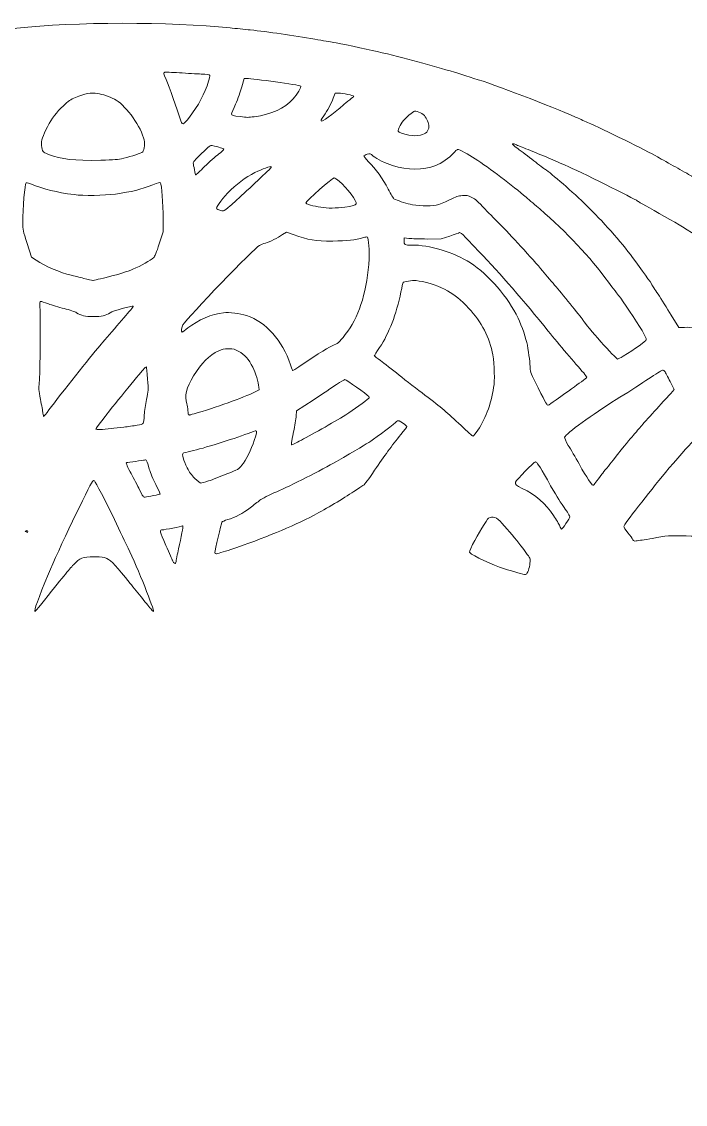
# Model space of a CAD drawing. Header units: inches. Extents: x -34.6 to -23.4, y 23.9 to 25.3.
# Drawn here: x -30.698 to -30.287, y 24.642 to 25.313 of the extents above; entities that cross this region are included whole.
import ezdxf

# ---------------------------------------------------------------- set-up
doc = ezdxf.new("R2010")
doc.units = ezdxf.units.IN
doc.header["$MEASUREMENT"] = 0
doc.layers.add('Volleyball', color=7, linetype='Continuous')

msp = doc.modelspace()

# ---------------------------------------------------------------- linework, layer by layer
at = {"layer": 'Volleyball', "lineweight": 0}
for points, knots in [([(-29.93986, 24.66389), (-29.94105, 24.67961), (-29.94171, 24.68678), (-29.94269, 24.69443), (-29.94303, 24.69708), (-29.94343, 24.70054), (-29.94358, 24.70212), (-29.94466, 24.71346), (-29.94959, 24.74315), (-29.95332, 24.76077), (-29.95665, 24.77656), (-29.9622, 24.79847), (-29.96604, 24.81107), (-29.9674, 24.81554), (-29.96906, 24.82108), (-29.96973, 24.82337), (-29.97374, 24.83722), (-29.98404, 24.86598), (-29.9905, 24.88137), (-29.99385, 24.88934), (-29.99912, 24.9014), (-30.00223, 24.90817), (-30.00541, 24.91512), (-30.01886, 24.9422), (-30.0211, 24.94617), (-30.02178, 24.94738), (-30.02477, 24.95272), (-30.02774, 24.95803), (-30.04106, 24.98185), (-30.05971, 25.01065), (-30.07542, 25.03162), (-30.07786, 25.03489), (-30.08097, 25.03904), (-30.08232, 25.04085), (-30.08368, 25.04266), (-30.08689, 25.04672), (-30.08947, 25.04986), (-30.09204, 25.053), (-30.0956, 25.05735), (-30.09737, 25.05952), (-30.12331, 25.09142), (-30.15811, 25.12615), (-30.19314, 25.15508), (-30.19951, 25.16035), (-30.219, 25.17533), (-30.22566, 25.18008), (-30.23977, 25.19016), (-30.2442, 25.19326), (-30.24588, 25.19422), (-30.24684, 25.19477), (-30.24832, 25.19576), (-30.24916, 25.19641), (-30.25101, 25.19783), (-30.26555, 25.20703), (-30.27355, 25.21183), (-30.27669, 25.21372), (-30.28094, 25.21627), (-30.28299, 25.21751), (-30.28505, 25.21874), (-30.28959, 25.22133), (-30.2931, 25.22327), (-30.2966, 25.2252), (-30.30164, 25.22802), (-30.3043, 25.22953), (-30.31076, 25.23321), (-30.33798, 25.24662), (-30.34758, 25.25086), (-30.34987, 25.25187), (-30.35323, 25.25336), (-30.35505, 25.25417), (-30.37085, 25.2612), (-30.4053, 25.27434), (-30.41809, 25.27821), (-30.4193, 25.27857), (-30.42474, 25.28026), (-30.43017, 25.28196), (-30.44371, 25.2862), (-30.4612, 25.29089), (-30.47805, 25.29481), (-30.4851, 25.29644), (-30.50189, 25.29995), (-30.5053, 25.30049), (-30.50663, 25.3007), (-30.51174, 25.30159), (-30.51666, 25.30245), (-30.53, 25.3048), (-30.54583, 25.30708), (-30.55671, 25.30821), (-30.56021, 25.30857), (-30.56584, 25.30916), (-30.56923, 25.30951), (-30.60623, 25.31335), (-30.66616, 25.31325), (-30.70147, 25.30929), (-30.70364, 25.30904), (-30.70819, 25.30854), (-30.71157, 25.30817), (-30.72723, 25.30645), (-30.74966, 25.30302), (-30.76364, 25.3002), (-30.76787, 25.29935), (-30.77285, 25.2984), (-30.77472, 25.29808), (-30.77659, 25.29776), (-30.77877, 25.2973), (-30.77956, 25.29705), (-30.78035, 25.29681), (-30.78267, 25.29628), (-30.78473, 25.29588), (-30.79335, 25.2942), (-30.83349, 25.28363), (-30.83881, 25.28164), (-30.84011, 25.28115), (-30.84484, 25.27957), (-30.84931, 25.27813), (-30.87853, 25.26871), (-30.9103, 25.2559), (-30.93784, 25.24243), (-30.95443, 25.23431), (-30.96346, 25.22957), (-30.97321, 25.22383), (-30.97453, 25.22304), (-30.97689, 25.22177), (-30.97844, 25.22099), (-30.97998, 25.22022), (-30.98226, 25.21894), (-30.98349, 25.21815), (-30.98472, 25.21737), (-30.9882, 25.21529), (-30.99122, 25.21353), (-31.00027, 25.20825), (-31.02504, 25.19211), (-31.03384, 25.18576), (-31.03589, 25.18428), (-31.04004, 25.18128), (-31.04306, 25.17909), (-31.07489, 25.15607), (-31.10599, 25.12906), (-31.1334, 25.1006), (-31.1427, 25.09095), (-31.15291, 25.07985), (-31.15807, 25.0738), (-31.15982, 25.07175), (-31.16289, 25.06817), (-31.16488, 25.06584), (-31.17279, 25.05661), (-31.18379, 25.04277), (-31.19115, 25.0328), (-31.21597, 24.9992), (-31.23686, 24.96546), (-31.25417, 24.93101), (-31.26116, 24.91711), (-31.27201, 24.89356), (-31.27582, 24.884), (-31.27655, 24.88219), (-31.27806, 24.87844), (-31.27919, 24.87566), (-31.28445, 24.86267), (-31.28952, 24.84862), (-31.29521, 24.83122), (-31.30043, 24.81526), (-31.30241, 24.80848), (-31.30749, 24.78911), (-31.30929, 24.78227), (-31.31461, 24.75882), (-31.31562, 24.7533), (-31.31575, 24.75257), (-31.31645, 24.74882), (-31.31717, 24.74495), (-31.32016, 24.72888), (-31.32241, 24.71458), (-31.32379, 24.70277), (-31.32401, 24.70084), (-31.3246, 24.6958), (-31.3251, 24.69157), (-31.32609, 24.68313), (-31.3274, 24.6668), (-31.32828, 24.65181), (-31.32901, 24.6396), (-31.329, 24.59177), (-31.32828, 24.58064), (-31.32742, 24.56746), (-31.32586, 24.54859), (-31.32511, 24.54241), (-31.322, 24.51651), (-31.32076, 24.5083), (-31.31635, 24.48442), (-31.31432, 24.47343), (-31.30916, 24.45119), (-31.3056, 24.43807), (-31.29956, 24.41579), (-31.29107, 24.38908), (-31.28536, 24.37436), (-31.284, 24.37086), (-31.28193, 24.36552), (-31.28076, 24.3625), (-31.27776, 24.35478), (-31.27347, 24.34438), (-31.27242, 24.34233), (-31.27194, 24.34139), (-31.27093, 24.33906), (-31.27018, 24.33717), (-31.26943, 24.33527), (-31.26762, 24.33125), (-31.26617, 24.32823), (-31.26471, 24.32521), (-31.26265, 24.32081), (-31.26159, 24.31844), (-31.25513, 24.30411), (-31.23695, 24.27034), (-31.22856, 24.25706), (-31.22756, 24.25549), (-31.22485, 24.25114), (-31.22252, 24.24739), (-31.21602, 24.23691), (-31.20976, 24.22741), (-31.20528, 24.22119), (-31.20304, 24.21808), (-31.19931, 24.21287), (-31.19699, 24.20961), (-31.19466, 24.20635), (-31.19193, 24.20259), (-31.19091, 24.20126), (-31.1899, 24.19993), (-31.18751, 24.19677), (-31.18562, 24.19423), (-31.18025, 24.18705), (-31.17183, 24.1765), (-31.16847, 24.17273), (-31.16749, 24.17163), (-31.16452, 24.16816), (-31.16188, 24.16502), (-31.15575, 24.15773), (-31.14222, 24.1427), (-31.13622, 24.1365), (-31.12621, 24.12616), (-31.10565, 24.10619), (-31.09952, 24.10085), (-31.09759, 24.09917), (-31.09471, 24.09661), (-31.09313, 24.09516), (-31.0843, 24.08708), (-31.05548, 24.06377), (-31.04777, 24.05847), (-31.04724, 24.05811), (-31.04307, 24.05509), (-31.03851, 24.05177), (-31.0255, 24.04228), (-31.00817, 24.03092), (-30.99003, 24.01997), (-30.96874, 24.00713), (-30.93855, 23.99162), (-30.91302, 23.98042), (-30.9023, 23.97572), (-30.89824, 23.974), (-30.89347, 23.97214), (-30.89081, 23.9711), (-30.88656, 23.96943), (-30.88402, 23.96842), (-30.87285, 23.964), (-30.84479, 23.95443), (-30.83122, 23.95043), (-30.81966, 23.94701), (-30.80017, 23.94189), (-30.79176, 23.94006), (-30.78898, 23.93945), (-30.78552, 23.93867), (-30.78407, 23.93832), (-30.76155, 23.93284), (-30.72036, 23.92641), (-30.69532, 23.92447), (-30.69194, 23.9242), (-30.68723, 23.9238), (-30.68486, 23.92357), (-30.68109, 23.92321), (-30.6675, 23.92255), (-30.65468, 23.92211), (-30.65468, 23.92211), (-30.65468, 23.92211), (-30.65468, 23.92211), (-30.65238, 23.92204), (-30.63983, 23.92202), (-30.62678, 23.92207), (-30.60288, 23.92217), (-30.58809, 23.92279), (-30.5745, 23.92426), (-30.57112, 23.92463), (-30.56509, 23.92523), (-30.5611, 23.9256), (-30.55213, 23.92642), (-30.53339, 23.92889), (-30.52441, 23.93042), (-30.50595, 23.93357), (-30.48225, 23.93825), (-30.47455, 23.94027), (-30.47274, 23.94074), (-30.46789, 23.94195), (-30.46378, 23.94295), (-30.45968, 23.94394), (-30.45394, 23.94542), (-30.45104, 23.94622), (-30.44814, 23.94703), (-30.4435, 23.94831), (-30.44072, 23.94907), (-30.4309, 23.95176), (-30.40253, 23.96113), (-30.39283, 23.96488), (-30.39102, 23.96559), (-30.38746, 23.96695), (-30.38492, 23.96791), (-30.37271, 23.97256), (-30.36853, 23.97422), (-30.36427, 23.97611), (-30.36174, 23.97724), (-30.35867, 23.97855), (-30.35746, 23.97903), (-30.35514, 23.97995), (-30.34304, 23.98538), (-30.34189, 23.98602), (-30.34151, 23.98623), (-30.33824, 23.98777), (-30.33462, 23.98944), (-30.33099, 23.99111), (-30.32407, 23.9945), (-30.31924, 23.99698), (-30.31441, 23.99946), (-30.30966, 24.00187), (-30.3087, 24.00235), (-30.30442, 24.00444), (-30.28878, 24.01334), (-30.27618, 24.02084), (-30.26743, 24.02606), (-30.26428, 24.02803), (-30.2529, 24.03542), (-30.24272, 24.04202), (-30.23611, 24.04658), (-30.22564, 24.05421), (-30.22372, 24.05561), (-30.22072, 24.0578), (-30.21897, 24.05907), (-30.21546, 24.06162), (-30.21237, 24.064), (-30.2022, 24.07199), (-30.17074, 24.09669), (-30.1351, 24.13057), (-30.11082, 24.15886), (-30.10812, 24.16201), (-30.10487, 24.16576), (-30.10359, 24.16721), (-30.10231, 24.16866), (-30.0989, 24.17273), (-30.09602, 24.17626), (-30.07707, 24.19944), (-30.06251, 24.21975), (-30.04278, 24.25052), (-30.042, 24.25174), (-30.03984, 24.25535), (-30.03798, 24.25853), (-30.03613, 24.26171), (-30.03378, 24.26569), (-30.03278, 24.26738), (-30.03077, 24.27076), (-30.02361, 24.28367), (-30.0184, 24.2933), (-30.01326, 24.30282), (-30.00369, 24.32239), (-30.00004, 24.33087), (-29.99916, 24.33292), (-29.99773, 24.33618), (-29.99686, 24.33812), (-29.99185, 24.34927), (-29.98434, 24.36798), (-29.97966, 24.38095), (-29.9772, 24.38775), (-29.96774, 24.41678), (-29.9662, 24.42225), (-29.95412, 24.46504), (-29.94717, 24.4999), (-29.94252, 24.54109), (-29.93993, 24.56398), (-29.93863, 24.58621), (-29.93837, 24.61214), (-29.93823, 24.62517), (-29.93903, 24.65302), (-29.93986, 24.66389)], [0, 0, 0, 0, 1, 1, 1, 2, 2, 2, 3, 3, 3, 4, 4, 4, 5, 5, 5, 6, 6, 6, 7, 7, 7, 8, 8, 8, 9, 9, 9, 10, 10, 10, 11, 11, 11, 12, 12, 12, 13, 13, 13, 14, 14, 14, 15, 15, 15, 16, 16, 16, 17, 17, 17, 18, 18, 18, 19, 19, 19, 20, 20, 20, 21, 21, 21, 22, 22, 22, 23, 23, 23, 24, 24, 24, 25, 25, 25, 26, 26, 26, 27, 27, 27, 28, 28, 28, 29, 29, 29, 30, 30, 30, 31, 31, 31, 32, 32, 32, 33, 33, 33, 34, 34, 34, 35, 35, 35, 36, 36, 36, 37, 37, 37, 38, 38, 38, 39, 39, 39, 40, 40, 40, 41, 41, 41, 42, 42, 42, 43, 43, 43, 44, 44, 44, 45, 45, 45, 46, 46, 46, 47, 47, 47, 48, 48, 48, 49, 49, 49, 50, 50, 50, 51, 51, 51, 52, 52, 52, 53, 53, 53, 54, 54, 54, 55, 55, 55, 56, 56, 56, 57, 57, 57, 58, 58, 58, 59, 59, 59, 60, 60, 60, 61, 61, 61, 62, 62, 62, 63, 63, 63, 64, 64, 64, 65, 65, 65, 66, 66, 66, 67, 67, 67, 68, 68, 68, 69, 69, 69, 70, 70, 70, 71, 71, 71, 72, 72, 72, 73, 73, 73, 74, 74, 74, 75, 75, 75, 76, 76, 76, 77, 77, 77, 78, 78, 78, 79, 79, 79, 80, 80, 80, 81, 81, 81, 82, 82, 82, 83, 83, 83, 84, 84, 84, 85, 85, 85, 86, 86, 86, 87, 87, 87, 88, 88, 88, 89, 89, 89, 90, 90, 90, 91, 91, 91, 92, 92, 92, 93, 93, 93, 94, 94, 94, 95, 95, 95, 96, 96, 96, 97, 97, 97, 98, 98, 98, 99, 99, 99, 100, 100, 100, 101, 101, 101, 102, 102, 102, 103, 103, 103, 104, 104, 104, 105, 105, 105, 106, 106, 106, 107, 107, 107, 108, 108, 108, 109, 109, 109, 110, 110, 110, 111, 111, 111, 112, 112, 112, 113, 113, 113, 114, 114, 114, 115, 115, 115, 116, 116, 116, 117, 117, 117, 118, 118, 118, 119, 119, 119, 120, 120, 120, 121, 121, 121, 122, 122, 122, 123, 123, 123, 124, 124, 124, 125, 125, 125, 126, 126, 126, 127, 127, 127, 128, 128, 128, 128]), ([(-30.60999, 25.28193), (-30.6096, 25.28208), (-30.60541, 25.28196), (-30.60068, 25.28166), (-30.59595, 25.28135), (-30.58983, 25.281), (-30.58709, 25.28086), (-30.58368, 25.28069), (-30.58205, 25.28044), (-30.5819, 25.28006), (-30.58178, 25.27975), (-30.58211, 25.27809), (-30.58262, 25.27637), (-30.58482, 25.269), (-30.58901, 25.26109), (-30.59446, 25.25404), (-30.59446, 25.25404), (-30.59446, 25.25404), (-30.59446, 25.25404), (-30.5984, 25.24894), (-30.5989, 25.24887), (-30.6002, 25.25317), (-30.60183, 25.25854), (-30.6071, 25.27326), (-30.60895, 25.27758), (-30.61046, 25.28111), (-30.6106, 25.2817), (-30.60999, 25.28193)], [0, 0, 0, 0, 1, 1, 1, 2, 2, 2, 3, 3, 3, 4, 4, 4, 5, 5, 5, 6, 6, 6, 7, 7, 7, 8, 8, 8, 9, 9, 9, 9]), ([(-30.56579, 25.26229), (-30.56447, 25.26531), (-30.56274, 25.2701), (-30.56195, 25.27294), (-30.56195, 25.27294), (-30.56051, 25.2781), (-30.56051, 25.2781), (-30.56051, 25.2781), (-30.55889, 25.2781), (-30.55889, 25.2781), (-30.55509, 25.2781), (-30.52651, 25.27411), (-30.5254, 25.27342), (-30.52481, 25.27305), (-30.52781, 25.26796), (-30.53008, 25.26548), (-30.5356, 25.25944), (-30.54335, 25.25589), (-30.55429, 25.25441), (-30.55429, 25.25441), (-30.55429, 25.25441), (-30.55429, 25.25441), (-30.55815, 25.25389), (-30.55859, 25.25389), (-30.56308, 25.25447), (-30.56714, 25.25499), (-30.56837, 25.25539), (-30.56828, 25.25616), (-30.56824, 25.25651), (-30.56712, 25.25927), (-30.56579, 25.26229)], [0, 0, 0, 0, 1, 1, 1, 2, 2, 2, 3, 3, 3, 4, 4, 4, 5, 5, 5, 6, 6, 6, 7, 7, 7, 8, 8, 8, 9, 9, 9, 10, 10, 10, 10]), ([(-30.68245, 25.24823), (-30.67969, 25.25341), (-30.67685, 25.25715), (-30.67259, 25.26125), (-30.66949, 25.26422), (-30.66835, 25.265), (-30.66508, 25.26637), (-30.65952, 25.26869), (-30.6551, 25.26951), (-30.65155, 25.26887), (-30.6481, 25.26824), (-30.64427, 25.26695), (-30.641, 25.26532), (-30.63473, 25.26218), (-30.62576, 25.25033), (-30.62285, 25.24131), (-30.62194, 25.23852), (-30.62227, 25.23372), (-30.62343, 25.2327), (-30.62447, 25.23179), (-30.63004, 25.22987), (-30.63513, 25.22868), (-30.63513, 25.22868), (-30.63513, 25.22868), (-30.63513, 25.22868), (-30.63883, 25.22781), (-30.64108, 25.22762), (-30.64941, 25.22744), (-30.66631, 25.22709), (-30.67358, 25.2279), (-30.6818, 25.23107), (-30.68564, 25.23255), (-30.68558, 25.23248), (-30.68611, 25.23658), (-30.68646, 25.23928), (-30.68536, 25.24277), (-30.68245, 25.24823)], [0, 0, 0, 0, 1, 1, 1, 2, 2, 2, 3, 3, 3, 4, 4, 4, 5, 5, 5, 6, 6, 6, 7, 7, 7, 8, 8, 8, 9, 9, 9, 10, 10, 10, 11, 11, 11, 12, 12, 12, 12]), ([(-30.5112, 25.25504), (-30.50892, 25.25822), (-30.50667, 25.26237), (-30.50526, 25.26596), (-30.50526, 25.26596), (-30.50403, 25.2691), (-30.50403, 25.2691), (-30.50403, 25.2691), (-30.5019, 25.26904), (-30.5019, 25.26904), (-30.49937, 25.26898), (-30.49256, 25.26757), (-30.49256, 25.26711), (-30.49256, 25.26693), (-30.4937, 25.26594), (-30.49509, 25.26491), (-30.49648, 25.26388), (-30.49841, 25.2623), (-30.49937, 25.2614), (-30.50034, 25.2605), (-30.50339, 25.25796), (-30.50614, 25.25575), (-30.50614, 25.25575), (-30.50614, 25.25575), (-30.50614, 25.25575), (-30.51256, 25.25061), (-30.51457, 25.25033), (-30.5112, 25.25504)], [0, 0, 0, 0, 1, 1, 1, 2, 2, 2, 3, 3, 3, 4, 4, 4, 5, 5, 5, 6, 6, 6, 7, 7, 7, 8, 8, 8, 9, 9, 9, 9]), ([(-30.46382, 25.24902), (-30.46245, 25.25172), (-30.45992, 25.25432), (-30.4554, 25.25765), (-30.45443, 25.25837), (-30.45017, 25.25674), (-30.44881, 25.25513), (-30.44708, 25.25309), (-30.44602, 25.25048), (-30.446, 25.24829), (-30.44599, 25.24568), (-30.44791, 25.24371), (-30.45118, 25.24301), (-30.45118, 25.24301), (-30.45118, 25.24301), (-30.45118, 25.24301), (-30.45384, 25.24244), (-30.45541, 25.24245), (-30.45851, 25.24302), (-30.46194, 25.24365), (-30.46478, 25.24469), (-30.46506, 25.24542), (-30.4652, 25.24578), (-30.46464, 25.2474), (-30.46382, 25.24902)], [0, 0, 0, 0, 1, 1, 1, 2, 2, 2, 3, 3, 3, 4, 4, 4, 5, 5, 5, 6, 6, 6, 7, 7, 7, 8, 8, 8, 8]), ([(-30.58045, 25.23661), (-30.57609, 25.23558), (-30.5732, 25.23465), (-30.57307, 25.23426), (-30.57298, 25.23401), (-30.57446, 25.23267), (-30.57634, 25.23128), (-30.57823, 25.2299), (-30.58213, 25.22642), (-30.58501, 25.22356), (-30.58789, 25.22069), (-30.59037, 25.21835), (-30.59054, 25.21835), (-30.5907, 25.21835), (-30.59108, 25.21978), (-30.59138, 25.22154), (-30.59168, 25.22329), (-30.59202, 25.22508), (-30.59215, 25.22553), (-30.59232, 25.22612), (-30.59097, 25.22771), (-30.58697, 25.2316), (-30.58226, 25.23619), (-30.58141, 25.23684), (-30.58045, 25.23661)], [0, 0, 0, 0, 1, 1, 1, 2, 2, 2, 3, 3, 3, 4, 4, 4, 5, 5, 5, 6, 6, 6, 7, 7, 7, 8, 8, 8, 8]), ([(-30.48421, 25.23115), (-30.48255, 25.23164), (-30.48242, 25.2316), (-30.4805, 25.23003), (-30.4783, 25.22823), (-30.47278, 25.22552), (-30.46846, 25.22411), (-30.45939, 25.22116), (-30.44966, 25.22117), (-30.44173, 25.22414), (-30.43829, 25.22542), (-30.43316, 25.22901), (-30.4308, 25.23177), (-30.42967, 25.23309), (-30.42849, 25.23417), (-30.42817, 25.23417), (-30.42726, 25.23417), (-30.42153, 25.23108), (-30.4172, 25.22827), (-30.4089, 25.22286), (-30.39373, 25.21141), (-30.38574, 25.20451), (-30.3835, 25.20258), (-30.37968, 25.19929), (-30.37725, 25.1972), (-30.36027, 25.18257), (-30.34641, 25.16781), (-30.3346, 25.15176), (-30.3318, 25.14794), (-30.32886, 25.14407), (-30.32807, 25.14316), (-30.32623, 25.14101), (-30.31729, 25.12763), (-30.31378, 25.12178), (-30.31215, 25.11905), (-30.31111, 25.11686), (-30.3112, 25.11628), (-30.31133, 25.11535), (-30.31816, 25.11043), (-30.32564, 25.10588), (-30.32564, 25.10588), (-30.32564, 25.10588), (-30.32564, 25.10588), (-30.32722, 25.10491), (-30.32872, 25.10412), (-30.32896, 25.10412), (-30.33006, 25.10412), (-30.34867, 25.12496), (-30.35031, 25.12803), (-30.35095, 25.12923), (-30.36207, 25.14304), (-30.36713, 25.14893), (-30.36931, 25.15147), (-30.37307, 25.15591), (-30.37548, 25.1588), (-30.38141, 25.1659), (-30.39659, 25.18249), (-30.40167, 25.18743), (-30.40394, 25.18963), (-30.40822, 25.19402), (-30.4112, 25.19718), (-30.41562, 25.2019), (-30.41711, 25.20319), (-30.41943, 25.20433), (-30.422, 25.2056), (-30.42254, 25.20571), (-30.42523, 25.2055), (-30.42766, 25.20531), (-30.42911, 25.20483), (-30.43325, 25.20282), (-30.44041, 25.19935), (-30.44272, 25.19884), (-30.44951, 25.19922), (-30.45253, 25.19939), (-30.45619, 25.19981), (-30.45763, 25.20014), (-30.46053, 25.20081), (-30.46603, 25.20262), (-30.4674, 25.20335), (-30.46788, 25.2036), (-30.46961, 25.20638), (-30.47125, 25.20953), (-30.47463, 25.21599), (-30.47888, 25.22193), (-30.48342, 25.22654), (-30.48513, 25.22827), (-30.48639, 25.2299), (-30.48623, 25.23016), (-30.48607, 25.23042), (-30.48516, 25.23086), (-30.48421, 25.23115)], [0, 0, 0, 0, 1, 1, 1, 2, 2, 2, 3, 3, 3, 4, 4, 4, 5, 5, 5, 6, 6, 6, 7, 7, 7, 8, 8, 8, 9, 9, 9, 10, 10, 10, 11, 11, 11, 12, 12, 12, 13, 13, 13, 14, 14, 14, 15, 15, 15, 16, 16, 16, 17, 17, 17, 18, 18, 18, 19, 19, 19, 20, 20, 20, 21, 21, 21, 22, 22, 22, 23, 23, 23, 24, 24, 24, 25, 25, 25, 26, 26, 26, 27, 27, 27, 28, 28, 28, 29, 29, 29, 30, 30, 30, 30]), ([(-30.39406, 25.23759), (-30.39366, 25.23767), (-30.39277, 25.23745), (-30.39209, 25.2371), (-30.39141, 25.23675), (-30.38799, 25.23536), (-30.38448, 25.23402), (-30.38098, 25.23267), (-30.37535, 25.23035), (-30.37196, 25.22887), (-30.36858, 25.22738), (-30.36383, 25.22532), (-30.36142, 25.2243), (-30.353, 25.22071), (-30.31851, 25.20364), (-30.31661, 25.20211), (-30.31636, 25.20191), (-30.31409, 25.20062), (-30.31155, 25.19923), (-30.30583, 25.1961), (-30.29369, 25.1891), (-30.28871, 25.18606), (-30.28061, 25.18111), (-30.2756, 25.17798), (-30.27245, 25.17588), (-30.27064, 25.17468), (-30.26738, 25.17253), (-30.2652, 25.1711), (-30.25088, 25.16172), (-30.22785, 25.14493), (-30.22817, 25.1441), (-30.22829, 25.14377), (-30.23349, 25.13956), (-30.23709, 25.13686), (-30.23805, 25.13614), (-30.24237, 25.13258), (-30.24668, 25.12895), (-30.25098, 25.12532), (-30.25521, 25.12181), (-30.25608, 25.12115), (-30.25608, 25.12115), (-30.25608, 25.12115), (-30.25608, 25.12115), (-30.25729, 25.12021), (-30.2581, 25.11995), (-30.25967, 25.11997), (-30.26078, 25.11999), (-30.26188, 25.12008), (-30.26213, 25.12017), (-30.26237, 25.12027), (-30.26464, 25.12055), (-30.26718, 25.1208), (-30.27287, 25.12136), (-30.27817, 25.12226), (-30.28152, 25.12323), (-30.28324, 25.12373), (-30.28519, 25.12392), (-30.28757, 25.12382), (-30.28757, 25.12382), (-30.29109, 25.12367), (-30.29109, 25.12367), (-30.29109, 25.12367), (-30.29574, 25.13136), (-30.29574, 25.13136), (-30.29829, 25.13559), (-30.30197, 25.14142), (-30.30391, 25.14432), (-30.30585, 25.14722), (-30.30755, 25.14989), (-30.30768, 25.15025), (-30.30796, 25.15099), (-30.31418, 25.15975), (-30.31969, 25.16717), (-30.32672, 25.17662), (-30.33887, 25.19034), (-30.3481, 25.19926), (-30.35648, 25.20735), (-30.37045, 25.21958), (-30.37372, 25.22168), (-30.37444, 25.22214), (-30.3777, 25.2246), (-30.38096, 25.22714), (-30.38423, 25.22968), (-30.38868, 25.23304), (-30.39085, 25.23461), (-30.3934, 25.23645), (-30.39454, 25.2375), (-30.39406, 25.23759)], [0, 0, 0, 0, 1, 1, 1, 2, 2, 2, 3, 3, 3, 4, 4, 4, 5, 5, 5, 6, 6, 6, 7, 7, 7, 8, 8, 8, 9, 9, 9, 10, 10, 10, 11, 11, 11, 12, 12, 12, 13, 13, 13, 14, 14, 14, 15, 15, 15, 16, 16, 16, 17, 17, 17, 18, 18, 18, 19, 19, 19, 20, 20, 20, 21, 21, 21, 22, 22, 22, 23, 23, 23, 24, 24, 24, 25, 25, 25, 26, 26, 26, 27, 27, 27, 28, 28, 28, 29, 29, 29, 29]), ([(-30.5538, 25.21982), (-30.54943, 25.222), (-30.54409, 25.22389), (-30.54362, 25.22342), (-30.54345, 25.22326), (-30.54461, 25.2219), (-30.54619, 25.22041), (-30.55257, 25.21436), (-30.5658, 25.20212), (-30.56916, 25.19914), (-30.56916, 25.19914), (-30.56916, 25.19914), (-30.56916, 25.19914), (-30.57113, 25.19739), (-30.57304, 25.19598), (-30.5734, 25.19599), (-30.57443, 25.19604), (-30.5771, 25.19685), (-30.5775, 25.19724), (-30.57825, 25.19797), (-30.57521, 25.20242), (-30.57078, 25.20704), (-30.56561, 25.21246), (-30.55985, 25.21679), (-30.5538, 25.21982)], [0, 0, 0, 0, 1, 1, 1, 2, 2, 2, 3, 3, 3, 4, 4, 4, 5, 5, 5, 6, 6, 6, 7, 7, 7, 8, 8, 8, 8]), ([(-30.5047, 25.21659), (-30.50449, 25.21659), (-30.50303, 25.21556), (-30.50145, 25.21429), (-30.49694, 25.21067), (-30.49022, 25.20164), (-30.49104, 25.20031), (-30.49153, 25.19953), (-30.49333, 25.19903), (-30.49818, 25.19835), (-30.49818, 25.19835), (-30.49818, 25.19835), (-30.49818, 25.19835), (-30.50324, 25.19764), (-30.50886, 25.1976), (-30.51299, 25.19824), (-30.51737, 25.19891), (-30.52249, 25.20042), (-30.52235, 25.201), (-30.52208, 25.20207), (-30.50566, 25.21659), (-30.5047, 25.21659)], [0, 0, 0, 0, 1, 1, 1, 2, 2, 2, 3, 3, 3, 4, 4, 4, 5, 5, 5, 6, 6, 6, 7, 7, 7, 7]), ([(-30.69575, 25.21345), (-30.69561, 25.21359), (-30.69456, 25.21336), (-30.69343, 25.21293), (-30.6837, 25.20924), (-30.67739, 25.20767), (-30.66588, 25.20609), (-30.66014, 25.2053), (-30.64737, 25.20549), (-30.64037, 25.20647), (-30.63002, 25.20792), (-30.62488, 25.2092), (-30.61715, 25.21227), (-30.61385, 25.21359), (-30.61272, 25.21387), (-30.61246, 25.21345), (-30.61163, 25.21211), (-30.61075, 25.2006), (-30.61075, 25.19096), (-30.61075, 25.19096), (-30.61075, 25.18312), (-30.61075, 25.18312), (-30.61075, 25.18312), (-30.61317, 25.17554), (-30.61317, 25.17554), (-30.61481, 25.17041), (-30.61592, 25.16768), (-30.61658, 25.16708), (-30.61859, 25.16528), (-30.62447, 25.16199), (-30.6295, 25.15986), (-30.63293, 25.1584), (-30.63788, 25.15685), (-30.6441, 25.15527), (-30.6441, 25.15527), (-30.6441, 25.15527), (-30.6441, 25.15527), (-30.64927, 25.15396), (-30.65392, 25.1529), (-30.65442, 25.15292), (-30.65493, 25.15294), (-30.65741, 25.15351), (-30.65995, 25.15419), (-30.66249, 25.15486), (-30.66605, 25.15575), (-30.66786, 25.15616), (-30.67455, 25.15769), (-30.68362, 25.1616), (-30.68948, 25.16548), (-30.68948, 25.16548), (-30.69242, 25.16743), (-30.69242, 25.16743), (-30.69242, 25.16743), (-30.69508, 25.17571), (-30.69508, 25.17571), (-30.69765, 25.18374), (-30.69773, 25.18414), (-30.69773, 25.18876), (-30.69774, 25.19729), (-30.6965, 25.2127), (-30.69575, 25.21345)], [0, 0, 0, 0, 1, 1, 1, 2, 2, 2, 3, 3, 3, 4, 4, 4, 5, 5, 5, 6, 6, 6, 7, 7, 7, 8, 8, 8, 9, 9, 9, 10, 10, 10, 11, 11, 11, 12, 12, 12, 13, 13, 13, 14, 14, 14, 15, 15, 15, 16, 16, 16, 17, 17, 17, 18, 18, 18, 19, 19, 19, 20, 20, 20, 20]), ([(-30.48413, 25.17978), (-30.48348, 25.17913), (-30.48279, 25.17061), (-30.48304, 25.16631), (-30.48415, 25.14746), (-30.48872, 25.13192), (-30.49622, 25.12155), (-30.50102, 25.11492), (-30.50191, 25.11401), (-30.50472, 25.11296), (-30.50783, 25.11179), (-30.51313, 25.10847), (-30.52668, 25.09924), (-30.52668, 25.09924), (-30.52668, 25.09924), (-30.52668, 25.09924), (-30.52842, 25.09806), (-30.53001, 25.09709), (-30.53024, 25.09709), (-30.53046, 25.09709), (-30.53117, 25.09868), (-30.53181, 25.10063), (-30.53682, 25.11582), (-30.54684, 25.12703), (-30.55909, 25.13114), (-30.5631, 25.13249), (-30.56965, 25.13329), (-30.57337, 25.13289), (-30.58041, 25.13214), (-30.58932, 25.12832), (-30.59537, 25.12347), (-30.59718, 25.12202), (-30.59881, 25.12082), (-30.59899, 25.12082), (-30.59964, 25.12081), (-30.59931, 25.12413), (-30.59855, 25.12528), (-30.59518, 25.13044), (-30.55414, 25.17301), (-30.55096, 25.17466), (-30.55019, 25.17505), (-30.54855, 25.17568), (-30.54732, 25.17604), (-30.5446, 25.17685), (-30.53986, 25.1792), (-30.53667, 25.18132), (-30.53667, 25.18132), (-30.53433, 25.18287), (-30.53433, 25.18287), (-30.53433, 25.18287), (-30.53003, 25.18132), (-30.53003, 25.18132), (-30.52052, 25.17788), (-30.51669, 25.17726), (-30.50552, 25.17732), (-30.49674, 25.17737), (-30.49159, 25.17796), (-30.48659, 25.17946), (-30.48541, 25.17981), (-30.48431, 25.17996), (-30.48413, 25.17978)], [0, 0, 0, 0, 1, 1, 1, 2, 2, 2, 3, 3, 3, 4, 4, 4, 5, 5, 5, 6, 6, 6, 7, 7, 7, 8, 8, 8, 9, 9, 9, 10, 10, 10, 11, 11, 11, 12, 12, 12, 13, 13, 13, 14, 14, 14, 15, 15, 15, 16, 16, 16, 17, 17, 17, 18, 18, 18, 19, 19, 19, 20, 20, 20, 20]), ([(-30.3671, 25.07878), (-30.3671, 25.07878), (-30.36711, 25.07878), (-30.36711, 25.07878), (-30.36951, 25.07701), (-30.37171, 25.07556), (-30.37199, 25.07556), (-30.37281, 25.07556), (-30.37307, 25.07601), (-30.37828, 25.08629), (-30.3828, 25.09518), (-30.38317, 25.09611), (-30.38317, 25.09841), (-30.38317, 25.10081), (-30.38397, 25.10728), (-30.38494, 25.11269), (-30.38568, 25.11682), (-30.38831, 25.12455), (-30.3907, 25.1296), (-30.39668, 25.14225), (-30.40902, 25.15653), (-30.42024, 25.16379), (-30.43056, 25.17046), (-30.44589, 25.17509), (-30.45668, 25.17479), (-30.46105, 25.17466), (-30.46135, 25.17485), (-30.46137, 25.17766), (-30.46137, 25.17766), (-30.46137, 25.17937), (-30.46137, 25.17937), (-30.46137, 25.17937), (-30.4584, 25.17898), (-30.4584, 25.17898), (-30.45677, 25.17877), (-30.45158, 25.17859), (-30.44687, 25.17859), (-30.44687, 25.17859), (-30.4383, 25.1786), (-30.4383, 25.1786), (-30.4383, 25.1786), (-30.43303, 25.18042), (-30.43303, 25.18042), (-30.43013, 25.18142), (-30.42743, 25.18238), (-30.42703, 25.18254), (-30.42649, 25.18275), (-30.42549, 25.18196), (-30.42329, 25.17961), (-30.42164, 25.17784), (-30.41782, 25.17382), (-30.4148, 25.17068), (-30.40157, 25.15691), (-30.38718, 25.14039), (-30.37196, 25.12148), (-30.36532, 25.11322), (-30.35548, 25.10158), (-30.35003, 25.09555), (-30.34894, 25.09435), (-30.34805, 25.09313), (-30.34804, 25.09285), (-30.34803, 25.09257), (-30.34955, 25.0913), (-30.35142, 25.09004), (-30.35485, 25.08773), (-30.35905, 25.08471), (-30.3671, 25.07878)], [0, 0, 0, 0, 1, 1, 1, 2, 2, 2, 3, 3, 3, 4, 4, 4, 5, 5, 5, 6, 6, 6, 7, 7, 7, 8, 8, 8, 9, 9, 9, 10, 10, 10, 11, 11, 11, 12, 12, 12, 13, 13, 13, 14, 14, 14, 15, 15, 15, 16, 16, 16, 17, 17, 17, 18, 18, 18, 19, 19, 19, 20, 20, 20, 21, 21, 21, 22, 22, 22, 22]), ([(-30.46444, 25.09423), (-30.46867, 25.09763), (-30.47386, 25.10165), (-30.47598, 25.10317), (-30.47809, 25.10469), (-30.47982, 25.10604), (-30.47982, 25.10616), (-30.47982, 25.10628), (-30.47835, 25.1086), (-30.47654, 25.1113), (-30.47062, 25.1202), (-30.46624, 25.13163), (-30.46331, 25.14584), (-30.46269, 25.14885), (-30.46211, 25.15144), (-30.46201, 25.1516), (-30.46162, 25.15224), (-30.45635, 25.15299), (-30.45379, 25.15278), (-30.44937, 25.15242), (-30.44101, 25.14989), (-30.43636, 25.14751), (-30.4309, 25.1447), (-30.42828, 25.14272), (-30.42293, 25.13731), (-30.41432, 25.12862), (-30.40921, 25.1196), (-30.40666, 25.10862), (-30.40563, 25.10416), (-30.40506, 25.09334), (-30.4056, 25.08835), (-30.40666, 25.07854), (-30.41061, 25.06742), (-30.4156, 25.06014), (-30.4156, 25.06014), (-30.4156, 25.06013), (-30.4156, 25.06013), (-30.41697, 25.05814), (-30.4183, 25.05644), (-30.41854, 25.05637), (-30.41879, 25.05629), (-30.42215, 25.05921), (-30.42601, 25.06286), (-30.43479, 25.07116), (-30.43797, 25.07384), (-30.44841, 25.08173), (-30.453, 25.08521), (-30.46022, 25.09083), (-30.46444, 25.09423)], [0, 0, 0, 0, 1, 1, 1, 2, 2, 2, 3, 3, 3, 4, 4, 4, 5, 5, 5, 6, 6, 6, 7, 7, 7, 8, 8, 8, 9, 9, 9, 10, 10, 10, 11, 11, 11, 12, 12, 12, 13, 13, 13, 14, 14, 14, 15, 15, 15, 16, 16, 16, 16]), ([(-30.68719, 25.13773), (-30.68746, 25.1404), (-30.68736, 25.14041), (-30.68192, 25.13839), (-30.67987, 25.13763), (-30.67544, 25.13631), (-30.67208, 25.13547), (-30.6686, 25.13459), (-30.6653, 25.13348), (-30.66439, 25.13288), (-30.66154, 25.131), (-30.65931, 25.13048), (-30.65402, 25.13048), (-30.64873, 25.13048), (-30.6465, 25.131), (-30.64364, 25.13289), (-30.64206, 25.13393), (-30.6298, 25.13738), (-30.62933, 25.13691), (-30.6292, 25.13678), (-30.62986, 25.1358), (-30.63079, 25.13473), (-30.63247, 25.13282), (-30.6458, 25.11731), (-30.65007, 25.11231), (-30.6561, 25.10524), (-30.67351, 25.08327), (-30.68154, 25.0726), (-30.68154, 25.0726), (-30.68154, 25.0726), (-30.68154, 25.0726), (-30.68322, 25.07036), (-30.68468, 25.06853), (-30.68477, 25.06853), (-30.68487, 25.06853), (-30.68507, 25.06947), (-30.68523, 25.07062), (-30.68539, 25.07177), (-30.68609, 25.07559), (-30.68678, 25.07911), (-30.68798, 25.08518), (-30.68802, 25.08573), (-30.68752, 25.08965), (-30.687, 25.09379), (-30.68673, 25.13311), (-30.68719, 25.13773)], [0, 0, 0, 0, 1, 1, 1, 2, 2, 2, 3, 3, 3, 4, 4, 4, 5, 5, 5, 6, 6, 6, 7, 7, 7, 8, 8, 8, 9, 9, 9, 10, 10, 10, 11, 11, 11, 12, 12, 12, 13, 13, 13, 14, 14, 14, 15, 15, 15, 15]), ([(-30.59463, 25.06941), (-30.59515, 25.06941), (-30.59537, 25.07028), (-30.59537, 25.07229), (-30.59537, 25.07355), (-30.59567, 25.07543), (-30.59604, 25.07647), (-30.59765, 25.08103), (-30.59634, 25.08652), (-30.59196, 25.09369), (-30.58711, 25.10162), (-30.5822, 25.10647), (-30.57621, 25.10928), (-30.57406, 25.11029), (-30.57303, 25.11049), (-30.57011, 25.11049), (-30.5669, 25.11049), (-30.56634, 25.11035), (-30.56374, 25.10892), (-30.56036, 25.10706), (-30.55751, 25.10378), (-30.55522, 25.09912), (-30.55354, 25.0957), (-30.55162, 25.08954), (-30.55137, 25.08677), (-30.55137, 25.08677), (-30.55122, 25.08501), (-30.55122, 25.08501), (-30.55122, 25.08501), (-30.55407, 25.08359), (-30.55407, 25.08359), (-30.56056, 25.08037), (-30.57898, 25.07381), (-30.59152, 25.07025), (-30.59152, 25.07025), (-30.59152, 25.07025), (-30.59152, 25.07025), (-30.59315, 25.06979), (-30.59455, 25.06941), (-30.59463, 25.06941)], [0, 0, 0, 0, 1, 1, 1, 2, 2, 2, 3, 3, 3, 4, 4, 4, 5, 5, 5, 6, 6, 6, 7, 7, 7, 8, 8, 8, 9, 9, 9, 10, 10, 10, 11, 11, 11, 12, 12, 12, 13, 13, 13, 13]), ([(-30.64304, 25.06105), (-30.64304, 25.06105), (-30.64304, 25.06105), (-30.64304, 25.06105), (-30.6481, 25.06045), (-30.65248, 25.06031), (-30.65248, 25.06074), (-30.65248, 25.06095), (-30.65125, 25.06271), (-30.64974, 25.06466), (-30.64823, 25.06661), (-30.6466, 25.06873), (-30.64613, 25.06936), (-30.64439, 25.07169), (-30.62487, 25.09562), (-30.62315, 25.09753), (-30.62218, 25.09862), (-30.62127, 25.09941), (-30.62115, 25.09928), (-30.62102, 25.09916), (-30.62068, 25.09579), (-30.6204, 25.09181), (-30.6199, 25.08472), (-30.61991, 25.08444), (-30.62102, 25.07907), (-30.62164, 25.07606), (-30.62226, 25.07181), (-30.62241, 25.06963), (-30.62281, 25.06343), (-30.62248, 25.06391), (-30.62689, 25.06313), (-30.629, 25.06275), (-30.63271, 25.06222), (-30.63513, 25.06195), (-30.63755, 25.06168), (-30.64111, 25.06128), (-30.64304, 25.06105)], [0, 0, 0, 0, 1, 1, 1, 2, 2, 2, 3, 3, 3, 4, 4, 4, 5, 5, 5, 6, 6, 6, 7, 7, 7, 8, 8, 8, 9, 9, 9, 10, 10, 10, 11, 11, 11, 12, 12, 12, 12]), ([(-30.34253, 25.02775), (-30.3432, 25.02674), (-30.344, 25.02592), (-30.34431, 25.02592), (-30.34506, 25.02592), (-30.34786, 25.03023), (-30.35287, 25.0391), (-30.35512, 25.04309), (-30.35812, 25.04828), (-30.35954, 25.05065), (-30.36115, 25.05335), (-30.36202, 25.05524), (-30.36186, 25.05571), (-30.36114, 25.05776), (-30.34425, 25.07007), (-30.32979, 25.07908), (-30.32423, 25.08254), (-30.31598, 25.0878), (-30.31147, 25.09077), (-30.30695, 25.09374), (-30.30266, 25.09647), (-30.30194, 25.09684), (-30.30068, 25.09749), (-30.30059, 25.09748), (-30.29978, 25.09645), (-30.29932, 25.09586), (-30.29781, 25.09309), (-30.29643, 25.0903), (-30.29643, 25.0903), (-30.29392, 25.08521), (-30.29392, 25.08521), (-30.29392, 25.08521), (-30.29604, 25.08287), (-30.29604, 25.08287), (-30.2972, 25.08157), (-30.30113, 25.07728), (-30.30477, 25.07332), (-30.3084, 25.06936), (-30.31254, 25.06473), (-30.31396, 25.06304), (-30.31537, 25.06135), (-30.31774, 25.05858), (-30.31921, 25.05689), (-30.32193, 25.05377), (-30.32359, 25.05174), (-30.33175, 25.04151), (-30.33426, 25.03837), (-30.33744, 25.0344), (-30.33881, 25.03269), (-30.34019, 25.03098), (-30.34186, 25.02876), (-30.34253, 25.02775)], [0, 0, 0, 0, 1, 1, 1, 2, 2, 2, 3, 3, 3, 4, 4, 4, 5, 5, 5, 6, 6, 6, 7, 7, 7, 8, 8, 8, 9, 9, 9, 10, 10, 10, 11, 11, 11, 12, 12, 12, 13, 13, 13, 14, 14, 14, 15, 15, 15, 16, 16, 16, 17, 17, 17, 17]), ([(-30.531, 25.05096), (-30.53142, 25.05096), (-30.53124, 25.05225), (-30.52987, 25.05899), (-30.52913, 25.06267), (-30.52841, 25.06709), (-30.52828, 25.06882), (-30.52828, 25.06882), (-30.52803, 25.07195), (-30.52803, 25.07195), (-30.52803, 25.07195), (-30.51775, 25.0787), (-30.51775, 25.0787), (-30.5121, 25.08241), (-30.50555, 25.08678), (-30.50321, 25.08841), (-30.50086, 25.09004), (-30.49858, 25.09138), (-30.49816, 25.09138), (-30.49737, 25.09138), (-30.4844, 25.08234), (-30.48331, 25.08102), (-30.48279, 25.0804), (-30.48291, 25.08014), (-30.48423, 25.07903), (-30.48764, 25.07616), (-30.49497, 25.07099), (-30.49923, 25.06846), (-30.50733, 25.06364), (-30.52241, 25.05518), (-30.52737, 25.05268), (-30.52737, 25.05268), (-30.52737, 25.05268), (-30.52737, 25.05268), (-30.52924, 25.05173), (-30.53087, 25.05096), (-30.531, 25.05096)], [0, 0, 0, 0, 1, 1, 1, 2, 2, 2, 3, 3, 3, 4, 4, 4, 5, 5, 5, 6, 6, 6, 7, 7, 7, 8, 8, 8, 9, 9, 9, 10, 10, 10, 11, 11, 11, 12, 12, 12, 12]), ([(-30.59363, 25.04703), (-30.58542, 25.0489), (-30.56818, 25.05425), (-30.55813, 25.05804), (-30.55565, 25.05898), (-30.55343, 25.05975), (-30.55319, 25.05975), (-30.55244, 25.05975), (-30.55271, 25.0582), (-30.55424, 25.05369), (-30.55616, 25.04803), (-30.55949, 25.04143), (-30.56199, 25.03829), (-30.56394, 25.03584), (-30.56409, 25.03576), (-30.57122, 25.03289), (-30.57521, 25.03129), (-30.58033, 25.02936), (-30.5826, 25.02861), (-30.5826, 25.02861), (-30.5826, 25.02861), (-30.5826, 25.02861), (-30.58488, 25.02785), (-30.58702, 25.02724), (-30.58736, 25.02724), (-30.5877, 25.02724), (-30.58937, 25.02857), (-30.59106, 25.0302), (-30.59342, 25.03248), (-30.59452, 25.03398), (-30.59581, 25.03668), (-30.59809, 25.04147), (-30.59917, 25.04524), (-30.5984, 25.04571), (-30.59809, 25.04591), (-30.59594, 25.0465), (-30.59363, 25.04703)], [0, 0, 0, 0, 1, 1, 1, 2, 2, 2, 3, 3, 3, 4, 4, 4, 5, 5, 5, 6, 6, 6, 7, 7, 7, 8, 8, 8, 9, 9, 9, 10, 10, 10, 11, 11, 11, 12, 12, 12, 12]), ([(-30.50333, 25.04065), (-30.49084, 25.04784), (-30.485, 25.05131), (-30.48202, 25.0533), (-30.47824, 25.05582), (-30.46638, 25.06482), (-30.46598, 25.06547), (-30.46546, 25.06631), (-30.46395, 25.06588), (-30.4618, 25.06427), (-30.46059, 25.06337), (-30.45961, 25.06247), (-30.45961, 25.06226), (-30.45961, 25.06205), (-30.46126, 25.05987), (-30.46328, 25.05741), (-30.46918, 25.05021), (-30.47354, 25.04428), (-30.47962, 25.03517), (-30.48337, 25.02955), (-30.48575, 25.0264), (-30.4866, 25.02595), (-30.48731, 25.02557), (-30.48997, 25.02383), (-30.49253, 25.02208), (-30.49913, 25.01757), (-30.50956, 25.01133), (-30.51717, 25.00736), (-30.53109, 25.00009), (-30.54822, 24.99303), (-30.56878, 24.98611), (-30.56878, 24.98611), (-30.56878, 24.98611), (-30.56878, 24.98611), (-30.57336, 24.98456), (-30.57746, 24.9833), (-30.57789, 24.9833), (-30.57836, 24.9833), (-30.57867, 24.98363), (-30.57867, 24.98413), (-30.57867, 24.98521), (-30.57473, 25.00223), (-30.57429, 25.00303), (-30.57411, 25.00336), (-30.5725, 25.00407), (-30.57071, 25.00459), (-30.5661, 25.00593), (-30.56117, 25.00854), (-30.55677, 25.01196), (-30.55468, 25.01359), (-30.55198, 25.01568), (-30.55078, 25.01662), (-30.54947, 25.01763), (-30.54519, 25.01978), (-30.54023, 25.02192), (-30.53213, 25.02542), (-30.51224, 25.03551), (-30.50333, 25.04065)], [0, 0, 0, 0, 1, 1, 1, 2, 2, 2, 3, 3, 3, 4, 4, 4, 5, 5, 5, 6, 6, 6, 7, 7, 7, 8, 8, 8, 9, 9, 9, 10, 10, 10, 11, 11, 11, 12, 12, 12, 13, 13, 13, 14, 14, 14, 15, 15, 15, 16, 16, 16, 17, 17, 17, 18, 18, 18, 19, 19, 19, 19]), ([(-30.31756, 24.99137), (-30.3187, 24.99117), (-30.31904, 24.99131), (-30.31949, 24.99216), (-30.3198, 24.99272), (-30.3212, 24.99468), (-30.32261, 24.9965), (-30.32402, 24.99832), (-30.32517, 25.00003), (-30.32517, 25.0003), (-30.32517, 25.00134), (-30.30953, 25.0216), (-30.29928, 25.03383), (-30.29339, 25.04086), (-30.28381, 25.05182), (-30.28264, 25.05286), (-30.28177, 25.05365), (-30.28173, 25.05365), (-30.28134, 25.05286), (-30.28084, 25.05187), (-30.27875, 25.04577), (-30.2767, 25.03932), (-30.27429, 25.03174), (-30.2713, 25.02009), (-30.26937, 25.01076), (-30.26849, 25.0065), (-30.26674, 24.99599), (-30.26674, 24.99498), (-30.26674, 24.99466), (-30.26795, 24.99444), (-30.27014, 24.99437), (-30.27581, 24.99419), (-30.27759, 24.99421), (-30.28651, 24.99453), (-30.29551, 24.99486), (-30.29978, 24.99454), (-30.30738, 24.99297), (-30.30955, 24.99252), (-30.31242, 24.99203), (-30.31375, 24.99188), (-30.31375, 24.99188), (-30.31375, 24.99188), (-30.31375, 24.99188), (-30.31508, 24.99174), (-30.31679, 24.99151), (-30.31756, 24.99137)], [0, 0, 0, 0, 1, 1, 1, 2, 2, 2, 3, 3, 3, 4, 4, 4, 5, 5, 5, 6, 6, 6, 7, 7, 7, 8, 8, 8, 9, 9, 9, 10, 10, 10, 11, 11, 11, 12, 12, 12, 13, 13, 13, 14, 14, 14, 15, 15, 15, 15]), ([(-30.61668, 25.01954), (-30.61668, 25.01954), (-30.61668, 25.01954), (-30.61668, 25.01954), (-30.61885, 25.01913), (-30.62116, 25.0187), (-30.62181, 25.01858), (-30.62294, 25.01837), (-30.62312, 25.01861), (-30.62583, 25.024), (-30.62738, 25.02711), (-30.62977, 25.03169), (-30.63112, 25.03417), (-30.63348, 25.03848), (-30.63402, 25.03998), (-30.63324, 25.03998), (-30.63239, 25.03998), (-30.62318, 25.04131), (-30.62229, 25.04156), (-30.62115, 25.04188), (-30.621, 25.0416), (-30.61931, 25.03587), (-30.61868, 25.03373), (-30.61687, 25.02943), (-30.61528, 25.0263), (-30.61369, 25.02317), (-30.61247, 25.02053), (-30.61256, 25.02044), (-30.61266, 25.02035), (-30.61451, 25.01994), (-30.61668, 25.01954)], [0, 0, 0, 0, 1, 1, 1, 2, 2, 2, 3, 3, 3, 4, 4, 4, 5, 5, 5, 6, 6, 6, 7, 7, 7, 8, 8, 8, 9, 9, 9, 10, 10, 10, 10]), ([(-30.36381, 24.99868), (-30.364, 24.99868), (-30.36449, 24.99955), (-30.3649, 25.00063), (-30.36531, 25.0017), (-30.367, 25.00463), (-30.36865, 25.00713), (-30.37339, 25.01431), (-30.38016, 25.02016), (-30.38807, 25.02391), (-30.39194, 25.02575), (-30.39259, 25.02637), (-30.39222, 25.02785), (-30.39188, 25.02922), (-30.38094, 25.04042), (-30.37995, 25.04042), (-30.37907, 25.04042), (-30.37765, 25.03827), (-30.37253, 25.02921), (-30.36648, 25.0185), (-30.36592, 25.01759), (-30.36216, 25.01216), (-30.36018, 25.00931), (-30.35856, 25.00667), (-30.35856, 25.0063), (-30.35856, 25.00593), (-30.35966, 25.00406), (-30.36101, 25.00215), (-30.36101, 25.00215), (-30.36101, 25.00215), (-30.36101, 25.00215), (-30.36235, 25.00024), (-30.36361, 24.99868), (-30.36381, 24.99868)], [0, 0, 0, 0, 1, 1, 1, 2, 2, 2, 3, 3, 3, 4, 4, 4, 5, 5, 5, 6, 6, 6, 7, 7, 7, 8, 8, 8, 9, 9, 9, 10, 10, 10, 11, 11, 11, 11]), ([(-30.61675, 24.94773), (-30.61688, 24.9476), (-30.61751, 24.94818), (-30.61815, 24.94901), (-30.61879, 24.94985), (-30.6212, 24.95281), (-30.62351, 24.9556), (-30.62582, 24.95839), (-30.62927, 24.96265), (-30.63118, 24.96507), (-30.63932, 24.9754), (-30.64285, 24.97915), (-30.64567, 24.98049), (-30.64764, 24.98142), (-30.64848, 24.98154), (-30.65358, 24.98154), (-30.66068, 24.98154), (-30.66239, 24.98088), (-30.66632, 24.97665), (-30.6692, 24.97355), (-30.67277, 24.96919), (-30.68685, 24.95156), (-30.68685, 24.95156), (-30.68685, 24.95156), (-30.68685, 24.95156), (-30.68854, 24.94944), (-30.69009, 24.94771), (-30.69029, 24.94771), (-30.69103, 24.94771), (-30.68802, 24.95598), (-30.68183, 24.97097), (-30.67616, 24.98472), (-30.6569, 25.02504), (-30.65444, 25.02831), (-30.65404, 25.02884), (-30.65365, 25.02901), (-30.6534, 25.02875), (-30.65243, 25.02774), (-30.64659, 25.01645), (-30.64095, 25.00467), (-30.63758, 24.99763), (-30.63377, 24.98967), (-30.63248, 24.98699), (-30.62665, 24.97484), (-30.61605, 24.9484), (-30.61675, 24.94773)], [0, 0, 0, 0, 1, 1, 1, 2, 2, 2, 3, 3, 3, 4, 4, 4, 5, 5, 5, 6, 6, 6, 7, 7, 7, 8, 8, 8, 9, 9, 9, 10, 10, 10, 11, 11, 11, 12, 12, 12, 13, 13, 13, 14, 14, 14, 15, 15, 15, 15]), ([(-30.41885, 24.98914), (-30.41568, 24.99549), (-30.41015, 25.00465), (-30.40899, 25.00546), (-30.40668, 25.00708), (-30.40376, 25.00604), (-30.40068, 25.0025), (-30.39208, 24.99264), (-30.38374, 24.98195), (-30.3833, 24.98024), (-30.38296, 24.9789), (-30.38369, 24.97443), (-30.38463, 24.97221), (-30.38463, 24.97221), (-30.38463, 24.97221), (-30.38463, 24.97221), (-30.38507, 24.97115), (-30.3856, 24.97057), (-30.38611, 24.97058), (-30.38735, 24.97062), (-30.39293, 24.97215), (-30.39964, 24.97428), (-30.40589, 24.97627), (-30.41927, 24.98245), (-30.42047, 24.98391), (-30.42102, 24.98457), (-30.42083, 24.98518), (-30.41885, 24.98914)], [0, 0, 0, 0, 1, 1, 1, 2, 2, 2, 3, 3, 3, 4, 4, 4, 5, 5, 5, 6, 6, 6, 7, 7, 7, 8, 8, 8, 9, 9, 9, 9]), ([(-30.60173, 24.98396), (-30.60206, 24.98251), (-30.60247, 24.98048), (-30.60262, 24.97946), (-30.60262, 24.97946), (-30.60262, 24.97946), (-30.60262, 24.97946), (-30.60278, 24.97843), (-30.60308, 24.97749), (-30.60329, 24.97736), (-30.60364, 24.97714), (-30.60504, 24.97878), (-30.60504, 24.97941), (-30.60504, 24.97959), (-30.60682, 24.98373), (-30.609, 24.98862), (-30.61305, 24.99771), (-30.61316, 24.99821), (-30.61106, 24.99823), (-30.61006, 24.99824), (-30.59926, 25.00042), (-30.5988, 25.00071), (-30.5986, 25.00083), (-30.59844, 25.00051), (-30.59844, 24.99999), (-30.59844, 24.99914), (-30.60018, 24.99067), (-30.60173, 24.98396)], [0, 0, 0, 0, 1, 1, 1, 2, 2, 2, 3, 3, 3, 4, 4, 4, 5, 5, 5, 6, 6, 6, 7, 7, 7, 8, 8, 8, 9, 9, 9, 9]), ([(-30.69491, 24.99654), (-30.69534, 24.99681), (-30.69577, 24.99706), (-30.69623, 24.99727), (-30.69551, 24.99792), (-30.69466, 24.998), (-30.69466, 24.99728), (-30.69466, 24.99722), (-30.69476, 24.99694), (-30.69491, 24.99654)], [0, 0, 0, 0, 1, 1, 1, 2, 2, 2, 3, 3, 3, 3])]:
    msp.add_open_spline(points, degree=3, knots=knots, dxfattribs=at)

doc.saveas('drawing.dxf')
